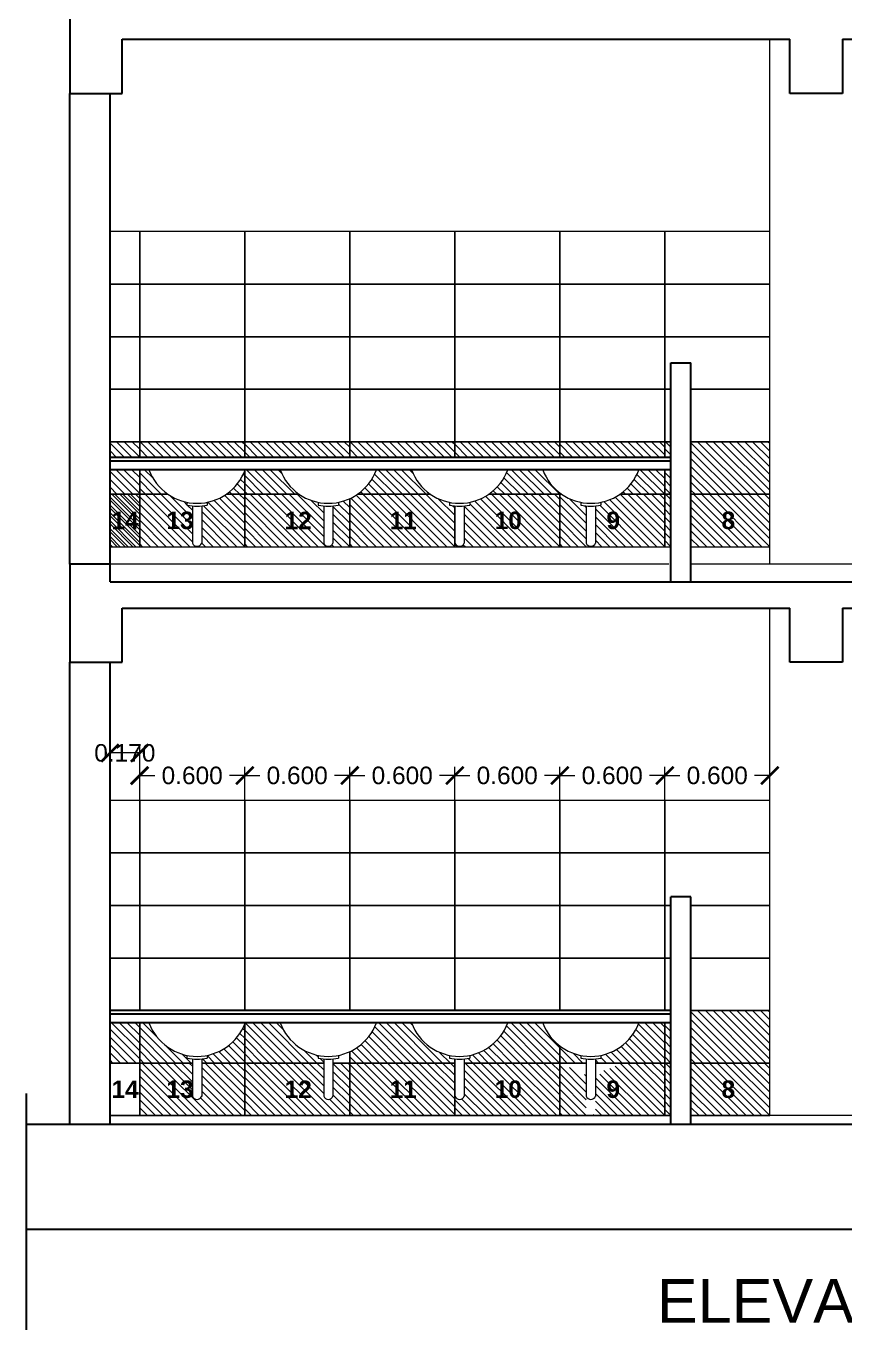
# Model space of a CAD drawing. Header units: millimetres. Extents: x 1898 to 3725, y 783 to 1532.
# Drawn here: x 2915.75 to 2920.43, y 993.78 to 1001.23 of the extents above; entities that cross this region are included whole.
import ezdxf

# ---------------------------------------------------------------- set-up
doc = ezdxf.new("R2010")
doc.units = ezdxf.units.MM
doc.layers.get('0').update_dxf_attribs({"lineweight": 20})
doc.layers.get('Defpoints').update_dxf_attribs({"lineweight": 15})
for name, color, linetype, lineweight in [('DIM', 6, 'Continuous', 18), ('ELEV.1', 7, 'Continuous', 20), ('flooring', 1, 'Continuous', 18), ('Furniture', 13, 'Continuous', 13), ('rcc', 5, 'Continuous', 30), ('slab', 95, 'Continuous', 25), ('TEXT', 7, 'Continuous', 15), ('TILE HATCH-2', 25, 'Continuous', 9), ('Tiles', 25, 'Continuous', 9), ('Tiles-Text', 230, 'Continuous', 18), ('Wall', 7, 'Continuous', 30)]:
    doc.layers.add(name, color=color, linetype=linetype, lineweight=lineweight)
doc.styles.add('dim-stylus bt', font='arial.ttf')
doc.styles.add('Tabrej', font='arial.ttf')
doc.dimstyles.new('DIMEN', dxfattribs={"dimtxt": 0.3, "dimasz": 0.25, "dimexe": 0.18, "dimexo": 0.0625, "dimgap": 0.09, "dimtad": 0, "dimdec": 3, "dimzin": 0, "dimdsep": 46, "dimtxsty": 'Tabrej', "dimcen": 0, "dimclrd": 256, "dimclre": 256, "dimclrt": 7, "dimadec": 0, "dimazin": 0, "dimtfac": 1, "dimtdec": 3, "dimtofl": 0, "dimtmove": 0, "dimatfit": 1, "dimfxl": 0, "dimtolj": 1, "dimtzin": 0, "dimlwd": -1, "dimlwe": -1, "dimarcsym": 0})
pattern_1 = [(135, (2919.43066, 998.557884), (0.0224506, 0.0224506), [])]
pattern_2 = [(135, (2916.225854, 995.00778), (-0.02245064, -0.02245064), [])]
pattern_3 = [(135, (2917.595548, 998.557884), (0.02245064, 0.02245064), [])]
pattern_4 = [(135, (2918.195625, 995.00778), (-0.02245064, -0.02245064), [])]
pattern_5 = [(135, (2918.7957, 998.557884), (0.0224506, 0.0224506), [])]

# ---------------------------------------------------------------- blocks, each defined once
blk = doc.blocks.new('_ArchTick')
at = {"color": 0, "const_width": 0.15}
blk.add_lwpolyline([(-0.5, -0.5), (0.5, 0.5)], dxfattribs=at)
blk = doc.blocks.new('*D266')
at = {"layer": 'Defpoints', "color": 0, "lineweight": 15, "transparency": 16777216}
for p in [(2919.3958, 996.9509), (2919.3958, 996.8084), (2919.9959, 996.8084)]:
    blk.add_point(p, dxfattribs=at)
at = {"layer": 'DIM', "transparency": 16777216}
for p, q in [((2919.3958, 996.8134), (2919.3958, 997.0009)), ((2919.9959, 996.8134), (2919.9959, 997.0009)), ((2919.3958, 996.9509), (2919.4823, 996.9509)), ((2919.9959, 996.9509), (2919.9094, 996.9509))]:
    blk.add_line(p, q, dxfattribs=at)
at = {"layer": 'DIM', "transparency": 16777216, "xscale": 0.1, "yscale": 0.1, "zscale": 0.1, "rotation": 180}
blk.add_blockref('_ArchTick', (2919.3958, 996.9509), dxfattribs=at)
at = {"layer": 'DIM', "transparency": 16777216, "xscale": 0.1, "yscale": 0.1, "zscale": 0.1}
blk.add_blockref('_ArchTick', (2919.9959, 996.9509), dxfattribs=at)
at = {"layer": 'DIM', "color": 7, "transparency": 16777216, "insert": (2919.6958, 996.9509), "char_height": 0.1, "attachment_point": 5, "style": 'Tabrej'}
blk.add_mtext('\\A1;0.600', dxfattribs=at)
blk = doc.blocks.new('*D267')
at = {"layer": 'Defpoints', "color": 0, "lineweight": 15, "transparency": 16777216}
for p in [(2918.7957, 996.9509), (2918.7957, 996.8084), (2919.3958, 996.8084)]:
    blk.add_point(p, dxfattribs=at)
at = {"layer": 'DIM', "transparency": 16777216}
for p, q in [((2918.7957, 996.8134), (2918.7957, 997.0009)), ((2919.3958, 996.8134), (2919.3958, 997.0009)), ((2918.7957, 996.9509), (2918.8822, 996.9509)), ((2919.3958, 996.9509), (2919.3093, 996.9509))]:
    blk.add_line(p, q, dxfattribs=at)
at = {"layer": 'DIM', "transparency": 16777216, "xscale": 0.1, "yscale": 0.1, "zscale": 0.1, "rotation": 180}
blk.add_blockref('_ArchTick', (2918.7957, 996.9509), dxfattribs=at)
at = {"layer": 'DIM', "transparency": 16777216, "xscale": 0.1, "yscale": 0.1, "zscale": 0.1}
blk.add_blockref('_ArchTick', (2919.3958, 996.9509), dxfattribs=at)
at = {"layer": 'DIM', "color": 7, "transparency": 16777216, "insert": (2919.0957, 996.9509), "char_height": 0.1, "attachment_point": 5, "style": 'Tabrej'}
blk.add_mtext('\\A1;0.600', dxfattribs=at)
blk = doc.blocks.new('*D268')
at = {"layer": 'Defpoints', "color": 0, "lineweight": 15, "transparency": 16777216}
for p in [(2918.1956, 996.9509), (2918.1956, 996.8084), (2918.7957, 996.8084)]:
    blk.add_point(p, dxfattribs=at)
at = {"layer": 'DIM', "transparency": 16777216}
for p, q in [((2918.1956, 996.8134), (2918.1956, 997.0009)), ((2918.7957, 996.8134), (2918.7957, 997.0009)), ((2918.1956, 996.9509), (2918.2821, 996.9509)), ((2918.7957, 996.9509), (2918.7092, 996.9509))]:
    blk.add_line(p, q, dxfattribs=at)
at = {"layer": 'DIM', "transparency": 16777216, "xscale": 0.1, "yscale": 0.1, "zscale": 0.1, "rotation": 180}
blk.add_blockref('_ArchTick', (2918.1956, 996.9509), dxfattribs=at)
at = {"layer": 'DIM', "transparency": 16777216, "xscale": 0.1, "yscale": 0.1, "zscale": 0.1}
blk.add_blockref('_ArchTick', (2918.7957, 996.9509), dxfattribs=at)
at = {"layer": 'DIM', "color": 7, "transparency": 16777216, "insert": (2918.4957, 996.9509), "char_height": 0.1, "attachment_point": 5, "style": 'Tabrej'}
blk.add_mtext('\\A1;0.600', dxfattribs=at)
blk = doc.blocks.new('*D269')
at = {"layer": 'Defpoints', "color": 0, "lineweight": 15, "transparency": 16777216}
for p in [(2917.5955, 996.9509), (2917.5955, 996.8084), (2918.1956, 996.8084)]:
    blk.add_point(p, dxfattribs=at)
at = {"layer": 'DIM', "transparency": 16777216}
for p, q in [((2917.5955, 996.8134), (2917.5955, 997.0009)), ((2918.1956, 996.8134), (2918.1956, 997.0009)), ((2917.5955, 996.9509), (2917.682, 996.9509)), ((2918.1956, 996.9509), (2918.1091, 996.9509))]:
    blk.add_line(p, q, dxfattribs=at)
at = {"layer": 'DIM', "transparency": 16777216, "xscale": 0.1, "yscale": 0.1, "zscale": 0.1, "rotation": 180}
blk.add_blockref('_ArchTick', (2917.5955, 996.9509), dxfattribs=at)
at = {"layer": 'DIM', "transparency": 16777216, "xscale": 0.1, "yscale": 0.1, "zscale": 0.1}
blk.add_blockref('_ArchTick', (2918.1956, 996.9509), dxfattribs=at)
at = {"layer": 'DIM', "color": 7, "transparency": 16777216, "insert": (2917.8956, 996.9509), "char_height": 0.1, "attachment_point": 5, "style": 'Tabrej'}
blk.add_mtext('\\A1;0.600', dxfattribs=at)
blk = doc.blocks.new('*D270')
at = {"layer": 'Defpoints', "color": 0, "lineweight": 15, "transparency": 16777216}
for p in [(2916.9955, 996.9509), (2916.9955, 996.8084), (2917.5955, 996.8084)]:
    blk.add_point(p, dxfattribs=at)
at = {"layer": 'DIM', "transparency": 16777216}
for p, q in [((2916.9955, 996.8134), (2916.9955, 997.0009)), ((2917.5955, 996.8134), (2917.5955, 997.0009)), ((2916.9955, 996.9509), (2917.082, 996.9509)), ((2917.5955, 996.9509), (2917.5091, 996.9509))]:
    blk.add_line(p, q, dxfattribs=at)
at = {"layer": 'DIM', "transparency": 16777216, "xscale": 0.1, "yscale": 0.1, "zscale": 0.1, "rotation": 180}
blk.add_blockref('_ArchTick', (2916.9955, 996.9509), dxfattribs=at)
at = {"layer": 'DIM', "transparency": 16777216, "xscale": 0.1, "yscale": 0.1, "zscale": 0.1}
blk.add_blockref('_ArchTick', (2917.5955, 996.9509), dxfattribs=at)
at = {"layer": 'DIM', "color": 7, "transparency": 16777216, "insert": (2917.2955, 996.9509), "char_height": 0.1, "attachment_point": 5, "style": 'Tabrej'}
blk.add_mtext('\\A1;0.600', dxfattribs=at)
blk = doc.blocks.new('*D271')
at = {"layer": 'Defpoints', "color": 0, "lineweight": 15, "transparency": 16777216}
for p in [(2916.3954, 996.9509), (2916.3954, 996.8084), (2916.9955, 996.8084)]:
    blk.add_point(p, dxfattribs=at)
at = {"layer": 'DIM', "transparency": 16777216}
for p, q in [((2916.3954, 996.8134), (2916.3954, 997.0009)), ((2916.9955, 996.8134), (2916.9955, 997.0009)), ((2916.3954, 996.9509), (2916.4819, 996.9509)), ((2916.9955, 996.9509), (2916.909, 996.9509))]:
    blk.add_line(p, q, dxfattribs=at)
at = {"layer": 'DIM', "transparency": 16777216, "xscale": 0.1, "yscale": 0.1, "zscale": 0.1, "rotation": 180}
blk.add_blockref('_ArchTick', (2916.3954, 996.9509), dxfattribs=at)
at = {"layer": 'DIM', "transparency": 16777216, "xscale": 0.1, "yscale": 0.1, "zscale": 0.1}
blk.add_blockref('_ArchTick', (2916.9955, 996.9509), dxfattribs=at)
at = {"layer": 'DIM', "color": 7, "transparency": 16777216, "insert": (2916.6954, 996.9509), "char_height": 0.1, "attachment_point": 5, "style": 'Tabrej'}
blk.add_mtext('\\A1;0.600', dxfattribs=at)
blk = doc.blocks.new('*D272')
at = {"layer": 'Defpoints', "color": 0, "lineweight": 15, "transparency": 16777216}
for p in [(2916.2259, 997.0797), (2916.2259, 996.8084), (2916.3954, 996.8084)]:
    blk.add_point(p, dxfattribs=at)
at = {"layer": 'DIM', "transparency": 16777216}
for p, q in [((2916.2259, 996.8134), (2916.2259, 997.1297)), ((2916.3954, 996.8134), (2916.3954, 997.1297)), ((2916.3954, 997.0797), (2916.2259, 997.0797))]:
    blk.add_line(p, q, dxfattribs=at)
at = {"layer": 'DIM', "transparency": 16777216, "xscale": 0.1, "yscale": 0.1, "zscale": 0.1, "rotation": 180}
blk.add_blockref('_ArchTick', (2916.2259, 997.0797), dxfattribs=at)
at = {"layer": 'DIM', "transparency": 16777216, "xscale": 0.1, "yscale": 0.1, "zscale": 0.1}
blk.add_blockref('_ArchTick', (2916.3954, 997.0797), dxfattribs=at)
at = {"layer": 'DIM', "color": 7, "transparency": 16777216, "insert": (2916.3106, 997.0797), "char_height": 0.1, "attachment_point": 5, "style": 'Tabrej'}
blk.add_mtext('\\A1;0.170', dxfattribs=at)

msp = doc.modelspace()

# ---------------------------------------------------------------- hatches: boundary and pattern name
at = {"layer": 'TILE HATCH-2'}
h = msp.add_hatch(dxfattribs=at)
h.set_pattern_fill('ANSI31', color=256, scale=0.01, style=0)
h.set_pattern_definition([(135, (2919.43066, 998.25778), (0.0224506, 0.0224506), [])])
h.paths.add_polyline_path([(2919.3958, 998.5579), (2919.4307, 998.5579), (2919.4307, 998.2578), (2919.3958, 998.2578)])
h = msp.add_hatch(dxfattribs=at)
h.set_pattern_fill('ANSI31', color=256, scale=0.01, style=0)
h.set_pattern_definition([(135, (2919.995854, 998.25778), (0.0224506, 0.0224506), [])])
h.paths.add_polyline_path([(2919.5457, 998.5579), (2919.9959, 998.5579), (2919.9959, 998.2578), (2919.5457, 998.2578)])
h.paths.add_polyline_path([(2919.8231, 998.304), (2919.6954, 998.304), (2919.6954, 998.5101), (2919.8231, 998.5101)], flags=24)
h = msp.add_hatch(dxfattribs=at)
h.set_pattern_fill('ANSI31,_O', color=256, scale=0.01, angle=90)
h.set_pattern_definition(pattern_2)
h.paths.add_polyline_path([(2916.3954, 995.3079), (2916.3954, 995.5378), (2916.2259, 995.5378), (2916.2259, 995.3079)])
h = msp.add_hatch(dxfattribs=at)
h.set_pattern_fill('ANSI31,_O', color=256, scale=0.01, angle=90)
h.set_pattern_definition(pattern_2)
h.paths.add_polyline_path([(2916.4485, 995.5378), (2916.3954, 995.5378), (2916.3954, 995.3079), (2916.6971, 995.3079), (2916.6971, 995.3311, -0.030305), (2916.6657, 995.3363), (2916.6657, 995.3518, -0.260397)])
h = msp.add_hatch(dxfattribs=at)
h.set_pattern_fill('ANSI31,_O', color=256, scale=0.01, angle=90)
h.set_pattern_definition(pattern_2)
h.paths.add_polyline_path([(2916.9955, 995.5297, -0.252494), (2916.7814, 995.3518), (2916.7814, 995.3363, -0.030305), (2916.75, 995.3311), (2916.75, 995.3079), (2916.9955, 995.3079)])
h = msp.add_hatch(dxfattribs=at)
h.set_pattern_fill('ANSI31,_O', color=256, scale=0.01, angle=90)
h.set_pattern_definition(pattern_2)
h.paths.add_polyline_path([(2917.1984, 995.5378), (2916.9986, 995.5378, -0.007415), (2916.9955, 995.5297), (2916.9955, 995.3079), (2917.447, 995.3079), (2917.447, 995.3311, -0.030305), (2917.4156, 995.3363), (2917.4156, 995.3518, -0.260397)])
h = msp.add_hatch(dxfattribs=at)
h.set_pattern_fill('ANSI31,_O', color=256, scale=0.01, angle=90)
h.set_pattern_definition(pattern_2)
h.paths.add_polyline_path([(2918.1658, 995.3518, -0.260397), (2917.9486, 995.5378), (2917.7485, 995.5378, -0.199537), (2917.5955, 995.3727), (2917.5955, 995.3079), (2918.1956, 995.3079), (2918.1956, 995.3313, -0.028785), (2918.1658, 995.3363)])
h = msp.add_hatch(dxfattribs=at)
h.set_pattern_fill('ANSI31,_O', color=256, scale=0.01, angle=90)
h.set_pattern_definition(pattern_4)
h.paths.add_polyline_path([(2918.7957, 995.406, -0.14255), (2918.6983, 995.5378), (2918.4987, 995.5378, -0.260397), (2918.2815, 995.3518), (2918.2815, 995.3363, -0.030305), (2918.2501, 995.3311), (2918.2501, 995.3079), (2918.7957, 995.3079)])
h = msp.add_hatch(dxfattribs=at)
h.set_pattern_fill('ANSI31,_O', color=256, scale=0.01, angle=90)
h.set_pattern_definition(pattern_4)
h.paths.add_polyline_path([(2919.3958, 995.5378), (2919.2484, 995.5378, -0.260397), (2919.0312, 995.3518), (2919.0312, 995.3363, -0.030305), (2918.9998, 995.3311), (2918.9998, 995.3079), (2919.3958, 995.3079)])
h = msp.add_hatch(dxfattribs=at)
h.set_pattern_fill('ANSI31,_O', color=256, scale=0.01, angle=90)
h.set_pattern_definition(pattern_4)
h.paths.add_polyline_path([(2918.9156, 995.3518, -0.113629), (2918.7957, 995.406), (2918.7957, 995.3079), (2918.9469, 995.3079), (2918.9469, 995.3311, -0.030305), (2918.9156, 995.3363)])
h = msp.add_hatch(dxfattribs=at)
h.set_pattern_fill('ANSI31,_O', color=256, scale=0.01, angle=90)
h.set_pattern_definition([(135, (2916.395395, 995.00778), (-0.0224506, -0.0224506), [])])
h.paths.add_polyline_path([(2916.9955, 995.3079), (2916.75, 995.3079), (2916.75, 995.1178, -0.659636), (2916.6971, 995.1178), (2916.6971, 995.3079), (2916.3954, 995.3079), (2916.3954, 995.0078), (2916.9955, 995.0078)])
h.paths.add_polyline_path([(2916.5209, 995.054), (2916.7263, 995.054), (2916.7263, 995.26), (2916.5209, 995.26)], flags=24)
h = msp.add_hatch(dxfattribs=at)
h.set_pattern_fill('ANSI31,_O', color=256, scale=0.01, angle=90)
h.set_pattern_definition(pattern_2)
h.paths.add_polyline_path([(2917.447, 995.3079), (2916.9955, 995.3079), (2916.9955, 995.0078), (2917.5955, 995.0078), (2917.5955, 995.3079), (2917.4999, 995.3079), (2917.4999, 995.1178, -0.659636), (2917.447, 995.1178)])
h.paths.add_polyline_path([(2917.1967, 995.0531), (2917.4021, 995.0531), (2917.4021, 995.2592), (2917.1967, 995.2592)], flags=24)
h = msp.add_hatch(dxfattribs=at)
h.set_pattern_fill('ANSI31,_O', color=256, scale=0.01, angle=90)
h.set_pattern_definition(pattern_2)
h.paths.add_polyline_path([(2918.1956, 995.0078), (2918.1956, 995.3079), (2917.5955, 995.3079), (2917.5955, 995.0078)])
h.paths.add_polyline_path([(2917.8046, 995.0531), (2918.01, 995.0531), (2918.01, 995.2592), (2917.8046, 995.2592)], flags=24)
h = msp.add_hatch(dxfattribs=at)
h.set_pattern_fill('ANSI31,_O', color=256, scale=0.01, angle=90)
h.set_pattern_definition(pattern_4)
h.paths.add_polyline_path([(2918.7957, 995.3079), (2918.2501, 995.3079), (2918.2501, 995.1178, -0.659636), (2918.1972, 995.1178), (2918.1972, 995.3079), (2918.1956, 995.3079), (2918.1956, 995.0078), (2918.7957, 995.0078)])
h.paths.add_polyline_path([(2918.3968, 995.054), (2918.6022, 995.054), (2918.6022, 995.26), (2918.3968, 995.26)], flags=24)
h = msp.add_hatch(dxfattribs=at)
h.set_pattern_fill('ANSI31', color=256, scale=0.01, style=0)
h.set_pattern_definition([(135, (2919.43066, 995.00778), (0.0224506, 0.0224506), [])])
h.paths.add_polyline_path([(2919.3958, 995.3079), (2919.4307, 995.3079), (2919.4307, 995.0078), (2919.3958, 995.0078)])
h = msp.add_hatch(dxfattribs=at)
h.set_pattern_fill('ANSI31', color=256, scale=0.01, style=0)
h.set_pattern_definition([(135, (2919.995854, 995.00778), (0.0224506, 0.0224506), [])])
h.paths.add_polyline_path([(2919.5457, 995.3079), (2919.9959, 995.3079), (2919.9959, 995.0078), (2919.5457, 995.0078)])
h.paths.add_polyline_path([(2919.8231, 995.054), (2919.6954, 995.054), (2919.6954, 995.2601), (2919.8231, 995.2601)], flags=24)
at = {"layer": 'Tiles'}
h = msp.add_hatch(dxfattribs=at)
h.set_pattern_fill('ANSI31', color=256, scale=0.01, style=0)
h.set_pattern_definition(pattern_3)
h.paths.add_polyline_path([(2916.3954, 998.7678), (2916.3954, 998.858), (2916.2259, 998.858), (2916.2259, 998.7678)])
h = msp.add_hatch(dxfattribs=at)
h.set_pattern_fill('ANSI31', color=256, scale=0.01, style=0)
h.set_pattern_definition(pattern_3)
h.paths.add_polyline_path([(2916.3954, 998.858), (2916.9955, 998.858), (2916.9955, 998.7678), (2916.3954, 998.7678)])
h = msp.add_hatch(dxfattribs=at)
h.set_pattern_fill('ANSI31', color=256, scale=0.01, style=0)
h.set_pattern_definition(pattern_3)
h.paths.add_polyline_path([(2916.9955, 998.858), (2917.5955, 998.858), (2917.5955, 998.7678), (2916.9955, 998.7678)])
h = msp.add_hatch(dxfattribs=at)
h.set_pattern_fill('ANSI31', color=256, scale=0.01, style=0)
h.set_pattern_definition(pattern_5)
h.paths.add_polyline_path([(2917.5955, 998.858), (2918.1956, 998.858), (2918.1956, 998.7678), (2917.5955, 998.7678)])
h = msp.add_hatch(dxfattribs=at)
h.set_pattern_fill('ANSI31', color=256, scale=0.01, style=0)
h.set_pattern_definition(pattern_5)
h.paths.add_polyline_path([(2918.1956, 998.858), (2918.7957, 998.858), (2918.7957, 998.7678), (2918.1956, 998.7678)])
h = msp.add_hatch(dxfattribs=at)
h.set_pattern_fill('ANSI31', color=256, scale=0.01, style=0)
h.set_pattern_definition([(135, (2919.395777, 998.557884), (0.0224506, 0.0224506), [])])
h.paths.add_polyline_path([(2918.7957, 998.858), (2919.3958, 998.858), (2919.3958, 998.7678), (2918.7957, 998.7678)])
h = msp.add_hatch(dxfattribs=at)
h.set_pattern_fill('ANSI31', color=256, scale=0.01, style=0)
h.set_pattern_definition(pattern_1)
h.paths.add_polyline_path([(2919.4307, 998.858), (2919.3958, 998.858), (2919.3958, 998.7678), (2919.4307, 998.7678)])
h = msp.add_hatch(dxfattribs=at)
h.set_pattern_fill('ANSI31', color=256, scale=0.01, style=0)
h.set_pattern_definition([(135, (2919.998343, 1005.357987), (0.02245064, 0.02245064), [])])
h.paths.add_polyline_path([(2919.9959, 998.5579), (2919.9959, 998.858), (2919.5457, 998.858), (2919.5457, 998.5579)])
h = msp.add_hatch(dxfattribs=at)
h.set_pattern_fill('ANSI31', color=256, scale=0.01, style=0)
h.set_pattern_definition([(135, (2917.595548, 1001.807884), (0.02245064, 0.02245064), [])])
h.paths.add_polyline_path([(2916.2259, 998.6978), (2916.2259, 998.5579), (2916.3954, 998.5579), (2916.3954, 998.6978)])
h = msp.add_hatch(dxfattribs=at)
h.set_pattern_fill('ANSI31', color=256, scale=0.01, style=0)
h.set_pattern_definition(pattern_3)
h.paths.add_polyline_path([(2916.3954, 998.6978), (2916.4485, 998.6978, 0.154653), (2916.5571, 998.5579), (2916.3954, 998.5579)])
h = msp.add_hatch(dxfattribs=at)
h.set_pattern_fill('ANSI31', color=256, scale=0.01, style=0)
h.set_pattern_definition(pattern_3)
h.paths.add_polyline_path([(2916.9955, 998.5579), (2916.9955, 998.6897, -0.147069), (2916.89, 998.5579)])
h = msp.add_hatch(dxfattribs=at)
h.set_pattern_fill('ANSI31', color=256, scale=0.01, style=0)
h.set_pattern_definition(pattern_3)
h.paths.add_polyline_path([(2916.9955, 998.6897, 0.007415), (2916.9986, 998.6978), (2917.1984, 998.6978, 0.154653), (2917.307, 998.5579), (2916.9955, 998.5579)])
h = msp.add_hatch(dxfattribs=at)
h.set_pattern_fill('ANSI31', color=256, scale=0.01, style=0)
h.set_pattern_definition(pattern_5)
h.paths.add_polyline_path([(2918.0572, 998.5579, -0.154653), (2917.9486, 998.6978), (2917.7485, 998.6978, -0.154653), (2917.6399, 998.5579)])
h = msp.add_hatch(dxfattribs=at)
h.set_pattern_fill('ANSI31', color=256, scale=0.01, style=0)
h.set_pattern_definition(pattern_5)
h.paths.add_polyline_path([(2918.7957, 998.5579), (2918.7957, 998.566, -0.14255), (2918.6983, 998.6978), (2918.4987, 998.6978, -0.154653), (2918.3901, 998.5579)])
h = msp.add_hatch(dxfattribs=at)
h.set_pattern_fill('ANSI31', color=256, scale=0.01, style=0)
h.set_pattern_definition([(135, (2919.395777, 998.557884), (0.0224506, 0.0224506), [])])
h.paths.add_polyline_path([(2919.3958, 998.5579), (2919.3958, 998.6978), (2919.2484, 998.6978, -0.154653), (2919.1398, 998.5579)])
h = msp.add_hatch(dxfattribs=at)
h.set_pattern_fill('ANSI31', color=256, scale=0.01, style=0)
h.set_pattern_definition(pattern_1)
h.paths.add_polyline_path([(2919.3958, 998.6978), (2919.4307, 998.6978), (2919.4307, 998.5579), (2919.3958, 998.5579)])
h = msp.add_hatch(dxfattribs=at)
h.set_pattern_fill('ANSI31', color=256, scale=0.01, style=0)
h.set_pattern_definition([(135, (2916.41885, 998.25778), (0.0224506, 0.0224506), [])])
h.paths.add_polyline_path([(2916.3954, 998.2578), (2916.3954, 998.5579), (2916.2259, 998.5579), (2916.2259, 998.2578)])
h.paths.add_polyline_path([(2916.2056, 998.3031), (2916.411, 998.3031), (2916.411, 998.5092), (2916.2056, 998.5092)], flags=9)
h = msp.add_hatch(dxfattribs=at)
h.set_pattern_fill('ANSI31', color=256, scale=0.01, style=0)
h.set_pattern_definition([(135, (2916.41885, 995.00778), (0.02245064, 0.02245064), [])])
h.paths.add_polyline_path([(2916.2259, 998.5579), (2916.2259, 998.2578), (2916.3954, 998.2578), (2916.3954, 998.5579)])
h.paths.add_polyline_path([(2916.2056, 998.3031), (2916.411, 998.3031), (2916.411, 998.5092), (2916.2056, 998.5092)], flags=9)
h = msp.add_hatch(dxfattribs=at)
h.set_pattern_fill('ANSI31', color=256, scale=0.01, style=0)
h.set_pattern_definition([(135, (2916.995472, 998.25778), (0.0224506, 0.0224506), [])])
h.paths.add_polyline_path([(2916.75, 998.4911, 0.030305), (2916.7814, 998.4963), (2916.7814, 998.5118, 0.10165), (2916.89, 998.5579), (2916.9955, 998.5579), (2916.9955, 998.2578), (2916.3954, 998.2578), (2916.3954, 998.5579), (2916.5571, 998.5579, 0.10165), (2916.6657, 998.5118), (2916.6657, 998.4963, 0.030305), (2916.6971, 998.4911), (2916.6971, 998.2778, 0.659636), (2916.75, 998.2778)])
h.paths.add_polyline_path([(2916.7313, 998.304), (2916.5259, 998.304), (2916.5259, 998.51), (2916.7313, 998.51)], flags=25)
h = msp.add_hatch(dxfattribs=at)
h.set_pattern_fill('ANSI31', color=256, scale=0.01, style=0)
h.set_pattern_definition([(135, (2917.595548, 998.25778), (0.0224506, 0.0224506), [])])
h.paths.add_polyline_path([(2916.9955, 998.5579), (2917.307, 998.5579, 0.10165), (2917.4156, 998.5118), (2917.4156, 998.4963, 0.030305), (2917.447, 998.4911), (2917.447, 998.2778, 0.659636), (2917.4999, 998.2778), (2917.4999, 998.4911, 0.030305), (2917.5312, 998.4963), (2917.5312, 998.5118, 0.057854), (2917.5955, 998.5327), (2917.5955, 998.2578), (2916.9955, 998.2578)])
h.paths.add_polyline_path([(2917.4061, 998.3031), (2917.2007, 998.3031), (2917.2007, 998.5092), (2917.4061, 998.5092)], flags=24)
h = msp.add_hatch(dxfattribs=at)
h.set_pattern_fill('ANSI31', color=256, scale=0.01, style=0)
h.set_pattern_definition([(135, (2918.195625, 998.25778), (0.0224506, 0.0224506), [])])
h.paths.add_polyline_path([(2917.5955, 998.5327, 0.04354), (2917.6399, 998.5579), (2918.0572, 998.5579, 0.10165), (2918.1658, 998.5118), (2918.1658, 998.4963, 0.028785), (2918.1956, 998.4913), (2918.1956, 998.2578), (2917.5955, 998.2578)])
h.paths.add_polyline_path([(2917.9983, 998.3031), (2917.7929, 998.3031), (2917.7929, 998.5092), (2917.9983, 998.5092)], flags=24)
h = msp.add_hatch(dxfattribs=at)
h.set_pattern_fill('ANSI31', color=256, scale=0.01, style=0)
h.set_pattern_definition([(135, (2918.7957, 998.25778), (0.0224506, 0.0224506), [])])
h.paths.add_polyline_path([(2918.2501, 998.4911, 0.030305), (2918.2815, 998.4963), (2918.2815, 998.5118, 0.10165), (2918.3901, 998.5579), (2918.7957, 998.5579), (2918.7957, 998.2578), (2918.1956, 998.2578), (2918.1956, 998.4913, 0.001519), (2918.1972, 998.4911), (2918.1972, 998.2778, 0.659636), (2918.2501, 998.2778)])
h.paths.add_polyline_path([(2918.6063, 998.304), (2918.4009, 998.304), (2918.4009, 998.51), (2918.6063, 998.51)], flags=24)
h = msp.add_hatch(dxfattribs=at)
h.set_pattern_fill('ANSI31', color=256, scale=0.01, style=0)
h.set_pattern_definition([(135, (2919.395777, 998.25778), (0.0224506, 0.0224506), [])])
h.paths.add_polyline_path([(2918.7957, 998.5579), (2918.8069, 998.5579, 0.10165), (2918.9156, 998.5118), (2918.9156, 998.4963, 0.030305), (2918.9469, 998.4911), (2918.9469, 998.2778, 0.659636), (2918.9998, 998.2778), (2918.9998, 998.4911, 0.030305), (2919.0312, 998.4963), (2919.0312, 998.5118, 0.10165), (2919.1398, 998.5579), (2919.3958, 998.5579), (2919.3958, 998.2578), (2918.7957, 998.2578)])
h.paths.add_polyline_path([(2919.1644, 998.304), (2919.0367, 998.304), (2919.0367, 998.5101), (2919.1644, 998.5101)], flags=24)
h = msp.add_hatch(dxfattribs=at)
h.set_pattern_fill('ANSI31', color=256, scale=0.01, style=0)
h.set_pattern_definition([(135, (2919.998343, 1002.107987), (0.02245064, 0.02245064), [])])
h.paths.add_polyline_path([(2919.9959, 995.3079), (2919.9959, 995.608), (2919.5457, 995.608), (2919.5457, 995.3079)])
h = msp.add_hatch(dxfattribs=at)
h.set_pattern_fill('ANSI31', color=256, scale=0.01, style=0)
h.set_pattern_definition([(135, (2919.43066, 995.307884), (0.0224506, 0.0224506), [])])
h.paths.add_polyline_path([(2919.3958, 995.5378), (2919.4307, 995.5378), (2919.4307, 995.3079), (2919.3958, 995.3079)])
h = msp.add_hatch(dxfattribs=at)
h.set_pattern_fill('ANSI31', color=256, scale=0.01, style=0)
h.set_pattern_definition([(135, (2919.395777, 995.00778), (0.0224506, 0.0224506), [])])
h.paths.add_polyline_path([(2918.7957, 995.3079), (2918.8069, 995.3079, 0.10165), (2918.9156, 995.2618), (2918.9156, 995.2463, 0.030305), (2918.9469, 995.2411), (2918.9469, 995.0278, 0.659636), (2918.9998, 995.0278), (2918.9998, 995.2411, 0.030305), (2919.0312, 995.2463), (2919.0312, 995.2618, 0.10165), (2919.1398, 995.3079), (2919.3958, 995.3079), (2919.3958, 995.0078), (2918.7957, 995.0078)])
h.paths.add_polyline_path([(2919.1644, 995.054), (2919.0367, 995.054), (2919.0367, 995.2601), (2919.1644, 995.2601)], flags=24)

# ---------------------------------------------------------------- linework, layer by layer
at = {"layer": 'ELEV.1'}
for p, q in [((2919.9959, 998.1578), (2919.9959, 1001.1578)), ((2919.9959, 995.0078), (2919.9959, 997.9078))]:
    msp.add_line(p, q, dxfattribs=at)
at = {"layer": 'flooring'}
for p, q in [((2919.4187, 998.1578), (2916.2259, 998.1578)), ((2924.2259, 998.1578), (2919.5457, 998.1578)), ((2919.4187, 995.0078), (2916.2259, 995.0078)), ((2924.2958, 995.0078), (2919.5457, 995.0078))]:
    msp.add_line(p, q, dxfattribs=at)
at = {"layer": 'Furniture'}
for p, q in [((2916.6657, 998.5118), (2916.6657, 998.4963)), ((2916.6971, 998.4911), (2916.6971, 998.2778)), ((2916.75, 998.4911), (2916.75, 998.2778)), ((2916.7814, 998.5118), (2916.7814, 998.4963)), ((2917.4156, 998.5118), (2917.4156, 998.4963)), ((2917.447, 998.4911), (2917.447, 998.2778)), ((2917.4999, 998.4911), (2917.4999, 998.2778)), ((2917.5312, 998.5118), (2917.5312, 998.4963)), ((2918.1658, 998.5118), (2918.1658, 998.4963)), ((2918.1972, 998.4911), (2918.1972, 998.2778)), ((2918.2501, 998.4911), (2918.2501, 998.2778)), ((2918.2815, 998.5118), (2918.2815, 998.4963)), ((2918.9156, 998.5118), (2918.9156, 998.4963)), ((2918.9469, 998.4911), (2918.9469, 998.2778)), ((2918.9998, 998.4911), (2918.9998, 998.2778)), ((2919.0312, 998.5118), (2919.0312, 998.4963)), ((2916.6657, 995.3518), (2916.6657, 995.3363)), ((2916.6971, 995.3311), (2916.6971, 995.1178)), ((2916.75, 995.3311), (2916.75, 995.1178)), ((2916.7814, 995.3518), (2916.7814, 995.3363)), ((2917.4156, 995.3518), (2917.4156, 995.3363)), ((2917.447, 995.3311), (2917.447, 995.1178)), ((2917.4999, 995.3311), (2917.4999, 995.1178)), ((2917.5312, 995.3518), (2917.5312, 995.3363)), ((2918.1658, 995.3518), (2918.1658, 995.3363)), ((2918.1972, 995.3311), (2918.1972, 995.1178)), ((2918.2501, 995.3311), (2918.2501, 995.1178)), ((2918.2815, 995.3518), (2918.2815, 995.3363)), ((2918.9156, 995.3518), (2918.9156, 995.3363)), ((2918.9469, 995.3311), (2918.9469, 995.1178)), ((2918.9998, 995.3311), (2918.9998, 995.1178)), ((2919.0312, 995.3518), (2919.0312, 995.3363))]:
    msp.add_line(p, q, dxfattribs=at)
for centre, radius, start, end in [((2916.7236, 998.7992), 0.2931, 200.24246, 339.75754), ((2917.4734, 998.7992), 0.2931, 200.24246, 339.75754), ((2918.2236, 998.7992), 0.2931, 200.24246, 339.75754), ((2918.9734, 998.7992), 0.2931, 200.24246, 339.75754), ((2916.7236, 998.7524), 0.2626, 257.27869, 282.72131), ((2917.4734, 998.7524), 0.2626, 257.27869, 282.72131), ((2918.2236, 998.7524), 0.2626, 257.27869, 282.72131), ((2918.9734, 998.7524), 0.2626, 257.27869, 282.72131), ((2916.7236, 998.2892), 0.0288, 203.17942, 336.82058), ((2917.4734, 998.2892), 0.0288, 203.17942, 336.82058), ((2918.2236, 998.2892), 0.0288, 203.17942, 336.82058), ((2918.9734, 998.2892), 0.0288, 203.17942, 336.82058), ((2916.7236, 995.6392), 0.2931, 200.24246, 339.75754), ((2917.4734, 995.6392), 0.2931, 200.24246, 339.75754), ((2918.2236, 995.6392), 0.2931, 200.24246, 339.75754), ((2918.9734, 995.6392), 0.2931, 200.24246, 339.75754), ((2916.7236, 995.5924), 0.2626, 257.27869, 282.72131), ((2917.4734, 995.5924), 0.2626, 257.27869, 282.72131), ((2918.2236, 995.5924), 0.2626, 257.27869, 282.72131), ((2918.9734, 995.5924), 0.2626, 257.27869, 282.72131), ((2916.7236, 995.1292), 0.0288, 203.17942, 336.82058), ((2917.4734, 995.1292), 0.0288, 203.17942, 336.82058), ((2918.2236, 995.1292), 0.0288, 203.17942, 336.82058), ((2918.9734, 995.1292), 0.0288, 203.17942, 336.82058)]:
    msp.add_arc(centre, radius, start, end, dxfattribs=at)
at = {"layer": 'rcc'}
for p, q in [((2915.9959, 1001.4078), (2915.9959, 1000.8478)), ((2916.2959, 1001.1578), (2920.1109, 1001.1578)), ((2916.2959, 1000.8478), (2916.2959, 1001.1578)), ((2920.1109, 1000.8478), (2920.1109, 1001.1578)), ((2920.4109, 1001.1578), (2924.2259, 1001.1578)), ((2920.4109, 1001.1578), (2920.4109, 1000.8478)), ((2915.9959, 1000.8478), (2916.2959, 1000.8478)), ((2920.4109, 1000.8478), (2920.1109, 1000.8478)), ((2915.9959, 998.1578), (2915.9959, 997.5978)), ((2916.2259, 998.1578), (2915.9959, 998.1578)), ((2916.2259, 998.0578), (2916.2259, 998.1578)), ((2916.2259, 998.0578), (2924.2259, 998.0578)), ((2916.2959, 997.9078), (2920.1109, 997.9078)), ((2916.2959, 997.5978), (2916.2959, 997.9078)), ((2920.1109, 997.5978), (2920.1109, 997.9078)), ((2920.4109, 997.9078), (2924.2259, 997.9078)), ((2920.4109, 997.9078), (2920.4109, 997.5978)), ((2915.9959, 997.5978), (2916.2959, 997.5978)), ((2920.4109, 997.5978), (2920.1109, 997.5978))]:
    msp.add_line(p, q, dxfattribs=at)
at = {"layer": 'slab', "lineweight": 30}
for p, q in [((2919.4307, 998.7678), (2916.2259, 998.7678)), ((2919.4307, 998.7478), (2916.2259, 998.7478)), ((2919.4307, 998.6978), (2916.2259, 998.6978)), ((2919.4307, 995.6078), (2916.2259, 995.6078)), ((2919.4307, 995.5878), (2916.2259, 995.5878)), ((2919.4307, 995.5378), (2916.2259, 995.5378))]:
    msp.add_line(p, q, dxfattribs=at)
at = {"layer": 'Tiles'}
for points in [[(2916.2259, 999.7583), (2916.3954, 999.7583), (2916.3954, 1000.0584), (2916.2259, 1000.0584)], [(2916.2259, 999.4582), (2916.3954, 999.4582), (2916.3954, 999.7583), (2916.2259, 999.7583)], [(2916.2259, 999.1581), (2916.3954, 999.1581), (2916.3954, 999.4582), (2916.2259, 999.4582)], [(2919.5457, 999.1581), (2919.9959, 999.1581), (2919.9959, 999.4582), (2919.3958, 999.4582), (2919.3958, 999.1581), (2919.4307, 999.1581)], [(2916.2259, 998.858), (2916.3954, 998.858), (2916.3954, 999.1581), (2916.2259, 999.1581)], [(2919.4307, 999.1581), (2919.3958, 999.1581), (2919.3958, 998.858), (2919.4307, 998.858)], [(2919.5457, 999.1581), (2919.5457, 998.858), (2919.9959, 998.858), (2919.9959, 999.1581), (2919.5457, 999.1581)], [(2916.3954, 998.7678), (2916.3954, 998.858), (2916.2259, 998.858)], [(2916.9955, 998.7678), (2916.9955, 998.858), (2916.3954, 998.858), (2916.3954, 998.7678)], [(2917.5955, 998.7678), (2917.5955, 998.858), (2916.9955, 998.858), (2916.9955, 998.7678)], [(2918.1956, 998.7678), (2918.1956, 998.858), (2917.5955, 998.858), (2917.5955, 998.7678)], [(2918.7957, 998.7678), (2918.7957, 998.858), (2918.1956, 998.858), (2918.1956, 998.7678)], [(2919.3958, 998.7678), (2919.3958, 998.858), (2918.7957, 998.858), (2918.7957, 998.7678)], [(2919.4307, 998.858), (2919.3958, 998.858), (2919.3958, 998.7678)], [(2919.5457, 998.858), (2919.5457, 998.5579), (2919.9959, 998.5579), (2919.9959, 998.858), (2919.5457, 998.858)], [(2916.2259, 998.5579), (2916.3954, 998.5579), (2916.3954, 998.6978)], [(2916.3954, 998.6978), (2916.3954, 998.5579), (2916.5571, 998.5579)], [(2916.89, 998.5579), (2916.9955, 998.5579), (2916.9955, 998.6897)], [(2916.9955, 998.6897), (2916.9955, 998.5579), (2917.307, 998.5579)], [(2919.1398, 998.5579), (2919.3958, 998.5579), (2919.3958, 998.6978)], [(2919.3958, 998.6978), (2919.3958, 998.5579), (2919.4307, 998.5579)], [(2916.2259, 998.2578), (2916.3954, 998.2578), (2916.3954, 998.5579), (2916.2259, 998.5579)], [(2916.5571, 998.5579), (2916.3954, 998.5579), (2916.3954, 998.2578), (2916.9955, 998.2578), (2916.9955, 998.5579), (2916.89, 998.5579)], [(2917.307, 998.5579), (2916.9955, 998.5579), (2916.9955, 998.2578), (2917.5955, 998.2578), (2917.5955, 998.5327)], [(2918.0572, 998.5579), (2917.6399, 998.5579)], [(2917.6399, 998.5579), (2918.0572, 998.5579)], [(2918.1956, 998.4913), (2918.1956, 998.2578), (2918.7957, 998.2578), (2918.7957, 998.5579), (2918.3901, 998.5579)], [(2918.3901, 998.5579), (2918.7957, 998.5579), (2918.7957, 998.566)], [(2918.7957, 998.566), (2918.7957, 998.5579), (2918.8069, 998.5579)], [(2918.8069, 998.5579), (2918.7957, 998.5579), (2918.7957, 998.2578), (2919.3958, 998.2578), (2919.3958, 998.5579), (2919.1398, 998.5579)], [(2919.4307, 998.5579), (2919.3958, 998.5579), (2919.3958, 998.2578), (2919.4307, 998.2578)], [(2919.5457, 998.5579), (2919.5457, 998.2578), (2919.9959, 998.2578), (2919.9959, 998.5579), (2919.5457, 998.5579)], [(2917.5955, 998.5327), (2917.5955, 998.2578), (2918.1956, 998.2578), (2918.1956, 998.4913)], [(2916.2259, 996.5083), (2916.3954, 996.5083), (2916.3954, 996.8084), (2916.2259, 996.8084)], [(2916.2259, 996.2082), (2916.3954, 996.2082), (2916.3954, 996.5083), (2916.2259, 996.5083)], [(2919.5457, 996.2082), (2919.9959, 996.2082), (2919.9959, 996.5083), (2919.3958, 996.5083), (2919.3958, 996.2082), (2919.4307, 996.2082)], [(2916.2259, 995.9081), (2916.3954, 995.9081), (2916.3954, 996.2082), (2916.2259, 996.2082)], [(2919.4307, 996.2082), (2919.3958, 996.2082), (2919.3958, 995.9081), (2919.4307, 995.9081)], [(2919.5457, 995.9081), (2919.9959, 995.9081), (2919.9959, 996.2082), (2919.5457, 996.2082)], [(2916.2259, 995.608), (2916.3954, 995.608), (2916.3954, 995.9081), (2916.2259, 995.9081)], [(2919.4307, 995.9081), (2919.3958, 995.9081), (2919.3958, 995.608), (2919.4307, 995.608)], [(2919.5457, 995.608), (2919.9959, 995.608), (2919.9959, 995.9081), (2919.5457, 995.9081)], [(2918.7957, 995.6078), (2918.7957, 995.608), (2918.1956, 995.608), (2918.1956, 995.6078)], [(2919.3958, 995.6078), (2919.3958, 995.608), (2918.7957, 995.608), (2918.7957, 995.6078)], [(2919.4307, 995.608), (2919.3958, 995.608), (2919.3958, 995.6078)], [(2919.5457, 995.3079), (2919.9959, 995.3079), (2919.9959, 995.608), (2919.5457, 995.608)], [(2916.2259, 995.3079), (2916.3954, 995.3079), (2916.3954, 995.5378)], [(2916.3954, 995.5378), (2916.3954, 995.3079), (2916.6971, 995.3079)], [(2916.75, 995.3079), (2916.9955, 995.3079), (2916.9955, 995.5378)], [(2916.9955, 995.5378), (2916.9955, 995.3079), (2917.447, 995.3079)], [(2918.9998, 995.3079), (2919.3958, 995.3079), (2919.3958, 995.5378)], [(2919.3958, 995.5378), (2919.3958, 995.3079), (2919.4307, 995.3079)], [(2918.2501, 995.3079), (2918.7957, 995.3079), (2918.7957, 995.406)], [(2918.7957, 995.406), (2918.7957, 995.3079), (2918.9469, 995.3079)], [(2917.4999, 995.3079), (2917.5955, 995.3079), (2917.5955, 995.3727)], [(2917.5955, 995.3727), (2917.5955, 995.3079), (2918.1956, 995.3079), (2918.1956, 995.3313)], [(2918.1956, 995.3313), (2918.1956, 995.3079), (2918.1972, 995.3079)], [(2916.2259, 995.0078), (2916.3954, 995.0078), (2916.3954, 995.3079), (2916.2259, 995.3079)], [(2916.6971, 995.3079), (2916.3954, 995.3079), (2916.3954, 995.0078), (2916.9955, 995.0078), (2916.9955, 995.3079), (2916.75, 995.3079)], [(2917.447, 995.3079), (2916.9955, 995.3079), (2916.9955, 995.0078), (2917.5955, 995.0078), (2917.5955, 995.3079), (2917.4999, 995.3079)], [(2918.1972, 995.3079), (2918.1956, 995.3079), (2918.1956, 995.0078), (2918.7957, 995.0078), (2918.7957, 995.3079), (2918.2501, 995.3079)], [(2918.9469, 995.3079), (2918.7957, 995.3079), (2918.7957, 995.0078), (2919.3958, 995.0078), (2919.3958, 995.3079), (2918.9998, 995.3079)], [(2919.4307, 995.3079), (2919.3958, 995.3079), (2919.3958, 995.0078), (2919.4307, 995.0078)], [(2919.5457, 995.0078), (2919.9959, 995.0078), (2919.9959, 995.3079), (2919.5457, 995.3079)]]:
    msp.add_lwpolyline(points, dxfattribs=at)
for points in [[(2916.9955, 1000.0584), (2916.3954, 1000.0584), (2916.3954, 999.7583), (2916.9955, 999.7583)], [(2917.5955, 1000.0584), (2916.9955, 1000.0584), (2916.9955, 999.7583), (2917.5955, 999.7583)], [(2918.1956, 1000.0584), (2917.5955, 1000.0584), (2917.5955, 999.7583), (2918.1956, 999.7583)], [(2918.7957, 1000.0584), (2918.1956, 1000.0584), (2918.1956, 999.7583), (2918.7957, 999.7583)], [(2919.3958, 1000.0584), (2918.7957, 1000.0584), (2918.7957, 999.7583), (2919.3958, 999.7583)], [(2919.9959, 1000.0584), (2919.3958, 1000.0584), (2919.3958, 999.7583), (2919.9959, 999.7583)], [(2916.9955, 999.7583), (2916.3954, 999.7583), (2916.3954, 999.4582), (2916.9955, 999.4582)], [(2917.5955, 999.7583), (2916.9955, 999.7583), (2916.9955, 999.4582), (2917.5955, 999.4582)], [(2918.1956, 999.7583), (2917.5955, 999.7583), (2917.5955, 999.4582), (2918.1956, 999.4582)], [(2918.7957, 999.7583), (2918.1956, 999.7583), (2918.1956, 999.4582), (2918.7957, 999.4582)], [(2919.3958, 999.7583), (2918.7957, 999.7583), (2918.7957, 999.4582), (2919.3958, 999.4582)], [(2919.9959, 999.7583), (2919.3958, 999.7583), (2919.3958, 999.4582), (2919.9959, 999.4582)], [(2916.9955, 999.4582), (2916.3954, 999.4582), (2916.3954, 999.1581), (2916.9955, 999.1581)], [(2917.5955, 999.4582), (2916.9955, 999.4582), (2916.9955, 999.1581), (2917.5955, 999.1581)], [(2918.1956, 999.4582), (2917.5955, 999.4582), (2917.5955, 999.1581), (2918.1956, 999.1581)], [(2918.7957, 999.4582), (2918.1956, 999.4582), (2918.1956, 999.1581), (2918.7957, 999.1581)], [(2919.3958, 999.4582), (2918.7957, 999.4582), (2918.7957, 999.1581), (2919.3958, 999.1581)], [(2916.9955, 999.1581), (2916.3954, 999.1581), (2916.3954, 998.858), (2916.9955, 998.858)], [(2917.5955, 999.1581), (2916.9955, 999.1581), (2916.9955, 998.858), (2917.5955, 998.858)], [(2918.1956, 999.1581), (2917.5955, 999.1581), (2917.5955, 998.858), (2918.1956, 998.858)], [(2918.7957, 999.1581), (2918.1956, 999.1581), (2918.1956, 998.858), (2918.7957, 998.858)], [(2919.3958, 999.1581), (2918.7957, 999.1581), (2918.7957, 998.858), (2919.3958, 998.858)], [(2916.9955, 996.8084), (2916.3954, 996.8084), (2916.3954, 996.5083), (2916.9955, 996.5083)], [(2917.5955, 996.8084), (2916.9955, 996.8084), (2916.9955, 996.5083), (2917.5955, 996.5083)], [(2918.1956, 996.8084), (2917.5955, 996.8084), (2917.5955, 996.5083), (2918.1956, 996.5083)], [(2918.7957, 996.8084), (2918.1956, 996.8084), (2918.1956, 996.5083), (2918.7957, 996.5083)], [(2919.3958, 996.8084), (2918.7957, 996.8084), (2918.7957, 996.5083), (2919.3958, 996.5083)], [(2919.9959, 996.8084), (2919.3958, 996.8084), (2919.3958, 996.5083), (2919.9959, 996.5083)], [(2916.9955, 996.5083), (2916.3954, 996.5083), (2916.3954, 996.2082), (2916.9955, 996.2082)], [(2917.5955, 996.5083), (2916.9955, 996.5083), (2916.9955, 996.2082), (2917.5955, 996.2082)], [(2918.1956, 996.5083), (2917.5955, 996.5083), (2917.5955, 996.2082), (2918.1956, 996.2082)], [(2918.7957, 996.5083), (2918.1956, 996.5083), (2918.1956, 996.2082), (2918.7957, 996.2082)], [(2919.3958, 996.5083), (2918.7957, 996.5083), (2918.7957, 996.2082), (2919.3958, 996.2082)], [(2916.9955, 996.2082), (2916.3954, 996.2082), (2916.3954, 995.9081), (2916.9955, 995.9081)], [(2917.5955, 996.2082), (2916.9955, 996.2082), (2916.9955, 995.9081), (2917.5955, 995.9081)], [(2918.1956, 996.2082), (2917.5955, 996.2082), (2917.5955, 995.9081), (2918.1956, 995.9081)], [(2918.7957, 996.2082), (2918.1956, 996.2082), (2918.1956, 995.9081), (2918.7957, 995.9081)], [(2919.3958, 996.2082), (2918.7957, 996.2082), (2918.7957, 995.9081), (2919.3958, 995.9081)], [(2916.9955, 995.9081), (2916.3954, 995.9081), (2916.3954, 995.608), (2916.9955, 995.608)], [(2917.5955, 995.9081), (2916.9955, 995.9081), (2916.9955, 995.608), (2917.5955, 995.608)], [(2918.1956, 995.9081), (2917.5955, 995.9081), (2917.5955, 995.608), (2918.1956, 995.608)], [(2918.7957, 995.9081), (2918.1956, 995.9081), (2918.1956, 995.608), (2918.7957, 995.608)], [(2919.3958, 995.9081), (2918.7957, 995.9081), (2918.7957, 995.608), (2919.3958, 995.608)], [(2918.1956, 995.3079), (2917.5955, 995.3079), (2917.5955, 995.0078), (2918.1956, 995.0078)]]:
    msp.add_lwpolyline(points, close=True, dxfattribs=at)
at = {"layer": 'Wall'}
for p, q in [((2915.9959, 998.1578), (2915.9959, 1000.8478)), ((2916.2259, 998.0578), (2916.2259, 1000.8478)), ((2919.4307, 998.0578), (2919.4307, 999.3078)), ((2919.4307, 999.3078), (2919.5457, 999.3078)), ((2919.5457, 998.0578), (2919.5457, 999.3078)), ((2915.9959, 994.9578), (2915.9959, 997.5978)), ((2916.2259, 994.9578), (2916.2259, 997.5978)), ((2919.4307, 994.9578), (2919.4307, 996.2578)), ((2919.5457, 996.2578), (2919.4307, 996.2578)), ((2919.5457, 994.9578), (2919.5457, 996.2578)), ((2915.7463, 995.134), (2915.7463, 993.7832)), ((2924.5834, 994.9578), (2915.7463, 994.9578)), ((2924.5834, 994.3578), (2915.7463, 994.3578))]:
    msp.add_line(p, q, dxfattribs=at)

# ---------------------------------------------------------------- texts
at = {"layer": 'TEXT', "insert": (2919.351, 994.0741), "char_height": 0.25, "attachment_point": 1, "style": 'Tabrej'}
msp.add_mtext_dynamic_manual_height_columns('ELEVATION C', width=3.682362, gutter_width=24, heights=[0], dxfattribs=at)
at = {"layer": 'Tiles-Text', "char_height": 0.1, "width": 0.096954, "attachment_point": 5, "style": 'dim-stylus bt'}
for s, insert in [('{\\fArial|b1|i0|c0|p34;13}', (2916.6261, 998.4079)), ('{\\fArial|b1|i0|c0|p34;12}', (2917.3014, 998.4079)), ('{\\fArial|b1|i0|c0|p34;10}', (2918.5015, 998.4079)), ('{\\fArial|b1|i0|c0|p34;9}', (2919.1016, 998.4079)), ('{\\fArial|b1|i0|c0|p34;8}', (2919.7595, 998.4079)), ('{\\fArial|b1|i0|c0|p34;14}', (2916.3122, 998.4079)), ('{\\fArial|b1|i0|c0|p34;11}', (2917.9015, 998.4079)), ('{\\fArial|b1|i0|c0|p34;14}', (2916.3122, 995.1579)), ('{\\fArial|b1|i0|c0|p34;13}', (2916.6261, 995.1579)), ('{\\fArial|b1|i0|c0|p34;12}', (2917.3014, 995.1579)), ('{\\fArial|b1|i0|c0|p34;11}', (2917.9015, 995.1579)), ('{\\fArial|b1|i0|c0|p34;10}', (2918.5015, 995.1579)), ('{\\fArial|b1|i0|c0|p34;9}', (2919.1016, 995.1579)), ('{\\fArial|b1|i0|c0|p34;8}', (2919.7595, 995.1579))]:
    msp.add_mtext(s, dxfattribs=dict(at, insert=insert))

# ---------------------------------------------------------------- dimensions: what is measured, and where the dimension line sits
at = {"layer": 'DIM'}
dim = msp.add_linear_dim(base=(2916.22585, 997.07971), p1=(2916.3954, 996.8084), p2=(2916.22585, 996.8084), dimstyle='DIMEN', override={"dimscale": 0.5, "dimtxt": 0.2, "dimasz": 0.2, "dimexe": 0.1, "dimexo": 0.01, "dimblk1": 'ArchTick', "dimblk2": 'ArchTick', "dimsah": 1}, dxfattribs=at)
dim.commit()
dim.dimension.update_dxf_attribs({"geometry": '*D272', "text_midpoint": (2916.31062, 997.07971), "dimtype": 160})
for base, p1, p2, picture, middle in [((2916.3954, 996.9509), (2916.9955, 996.8084), (2916.3954, 996.8084), '*D271', (2916.6954, 996.9509)), ((2916.9955, 996.9509), (2917.5955, 996.8084), (2916.9955, 996.8084), '*D270', (2917.2955, 996.9509)), ((2917.5955, 996.9509), (2918.1956, 996.8084), (2917.5955, 996.8084), '*D269', (2917.8956, 996.9509)), ((2918.1956, 996.9509), (2918.7957, 996.8084), (2918.1956, 996.8084), '*D268', (2918.4957, 996.9509)), ((2918.7957, 996.9509), (2919.3958, 996.8084), (2918.7957, 996.8084), '*D267', (2919.0957, 996.9509)), ((2919.3958, 996.9509), (2919.9959, 996.8084), (2919.3958, 996.8084), '*D266', (2919.6958, 996.9509))]:
    dim = msp.add_linear_dim(base=base, p1=p1, p2=p2, dimstyle='DIMEN', override={"dimscale": 0.5, "dimtxt": 0.2, "dimasz": 0.2, "dimexe": 0.1, "dimexo": 0.01, "dimblk1": 'ArchTick', "dimblk2": 'ArchTick', "dimsah": 1}, dxfattribs=at)
    dim.commit()
    dim.dimension.update_dxf_attribs({"geometry": picture, "text_midpoint": middle})

doc.saveas('drawing.dxf')
